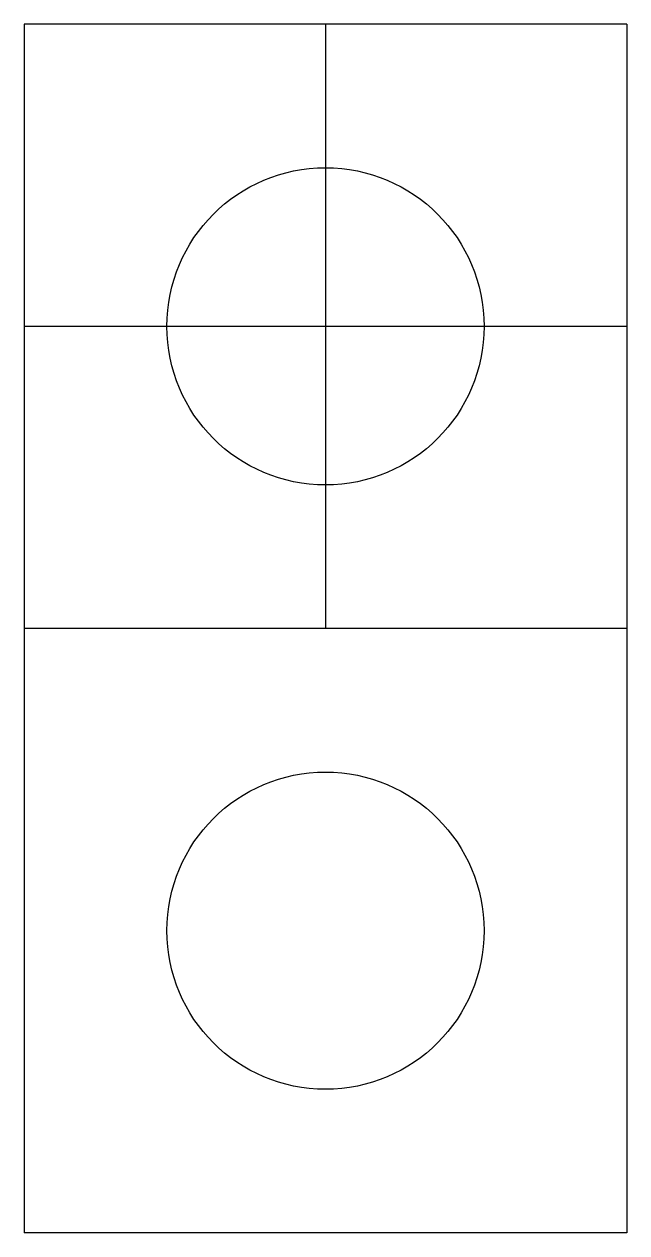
# Model space of a CAD drawing. Extents: x -1.9 to 1.9, y -5.71 to 1.91.
import ezdxf

# ---------------------------------------------------------------- set-up
doc = ezdxf.new("R2010")
doc.units = 0
doc.layers.add('粗实线层', color=7, linetype='CONTINUOUS')

msp = doc.modelspace()

# ---------------------------------------------------------------- linework, layer by layer
at = {"layer": '粗实线层'}
for p, q in [((1.9, 1.905), (-1.9, 1.905)), ((-1.9, 1.905), (-1.9, -5.715)), ((0, 1.905), (0, -1.905)), ((1.9, 1.905), (1.9, -5.715)), ((1.9, 0), (-1.9, 0)), ((1.9, -1.905), (-1.9, -1.905)), ((1.9, -5.715), (-1.9, -5.715))]:
    msp.add_line(p, q, dxfattribs=at)
for centre in [(0, 0), (0, -3.81)]:
    msp.add_circle(centre, 1, dxfattribs=at)

doc.saveas('drawing.dxf')
